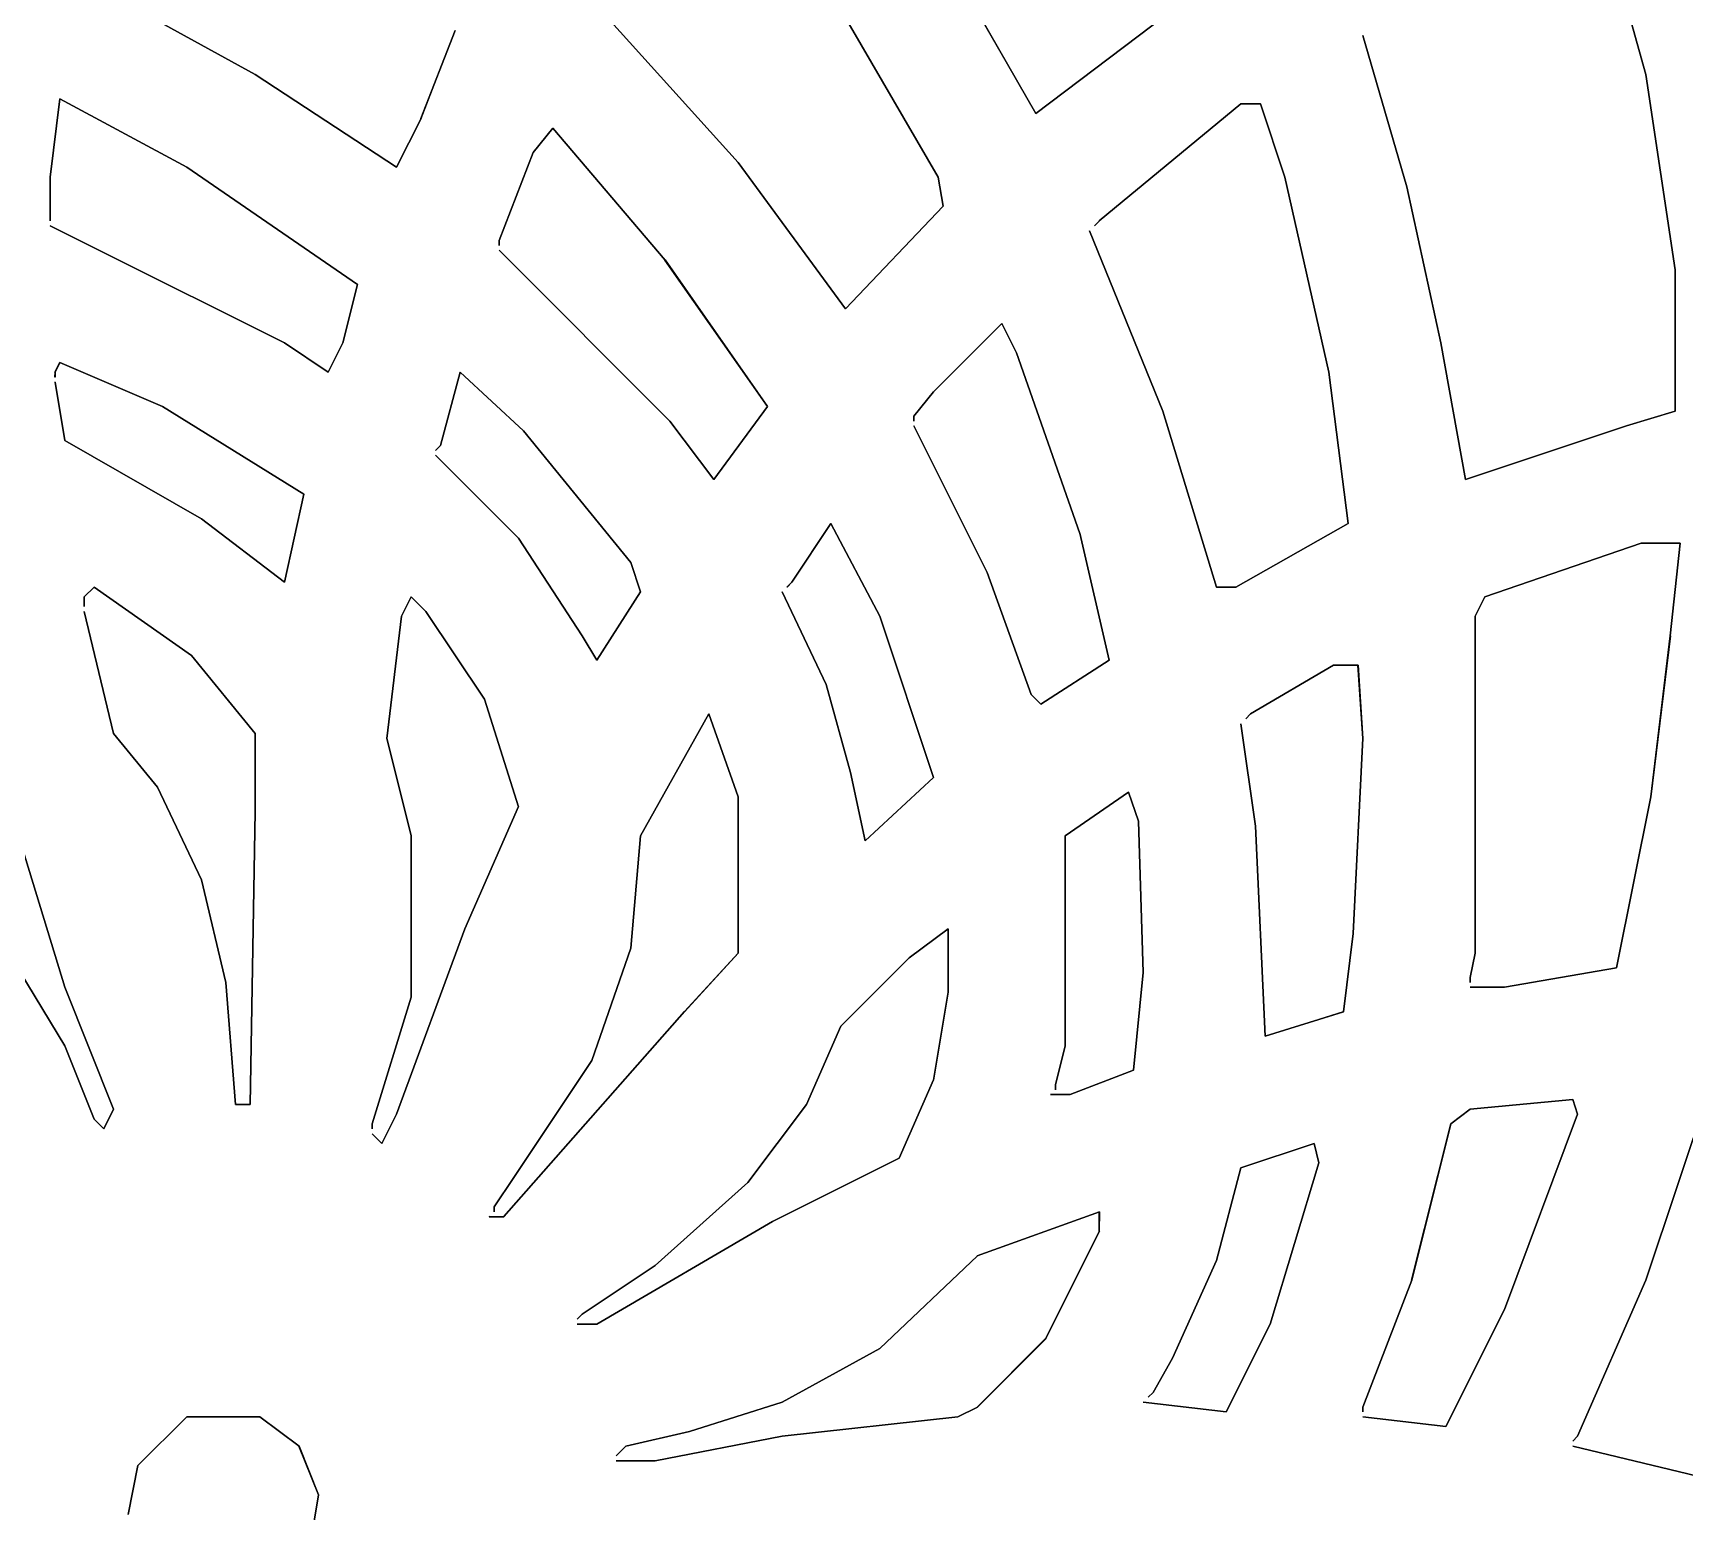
# Model space of a CAD drawing. Header units: metres. Extents: x 513 to 1350, y 518 to 1345.
# Drawn here: x 897.9 to 1190.3, y 930.7 to 1192.5 of the extents above; entities that cross this region are included whole.
import ezdxf

# ---------------------------------------------------------------- set-up
doc = ezdxf.new("R2010")
doc.units = ezdxf.units.M

msp = doc.modelspace()

# ---------------------------------------------------------------- linework, layer by layer
for points in [[(1055.5527, 1212.8037), (1055.5483, 1212.8013), (1075.4229, 1178.2368), (1075.423, 1178.2369, 0.0001)], [(1075.4229, 1178.2368), (1055.5527, 1212.8037), (1075.4272, 1178.2393), (1075.4274, 1178.2394, 0.0001)], [(1177.3774, 1206.7554), (1183.4221, 1185.1492), (1177.3728, 1206.7539), (1177.3729, 1206.754, 0.0001)], [(1183.4221, 1185.1492), (1183.4268, 1185.1506), (1177.3774, 1206.7554), (1177.3776, 1206.7555, 0.0001)], [(904.3508, 1203.2996), (904.3484, 1203.2952), (937.18475, 1185.1488), (937.1849, 1185.1489, 0.0001)], [(937.18475, 1185.1488), (904.3508, 1203.2996), (937.1872, 1185.1532), (937.1873, 1185.1533, 0.0001)], [(1036.5447, 1204.1636), (1058.143, 1167.0048), (1036.5403, 1204.1611), (1036.5404, 1204.1613, 0.0001)], [(1058.143, 1167.0048), (1058.1472, 1167.0073), (1036.5447, 1204.1636), (1036.5448, 1204.1637, 0.0001)], [(1103.9393, 1199.8398), (1075.4202, 1178.2407), (1103.9363, 1199.8438), (1103.9364, 1199.8439, 0.0001)], [(1075.4202, 1178.2407), (1075.4233, 1178.2366), (1103.9393, 1199.8398), (1103.9395, 1199.84, 0.0001)], [(998.52795, 1196.3877), (998.52423, 1196.3844), (1022.7196, 1169.5967), (1022.7197, 1169.5968, 0.0001)], [(1022.7196, 1169.5967), (998.52795, 1196.3877), (1022.72327, 1169.6001), (1022.7234, 1169.6002, 0.0001)], [(972.61096, 1192.9297), (966.5565, 1177.3748), (972.6063, 1192.9314), (972.60645, 1192.9315, 0.0001)], [(966.5565, 1177.3748), (966.56116, 1177.373), (972.61096, 1192.9297), (972.6111, 1192.9298, 0.0001)], [(1133.3135, 1192.0674), (1133.3087, 1192.0659), (1141.086, 1165.2772), (1141.0862, 1165.2773, 0.0001)], [(1141.086, 1165.2772), (1133.3135, 1192.0674), (1141.0908, 1165.2786), (1141.091, 1165.2787, 0.0001)], [(937.18304, 1185.1556), (937.1803, 1185.1515), (962.2405, 1168.7328), (962.2406, 1168.7329, 0.0001)], [(962.2405, 1168.7328), (937.18304, 1185.1556), (962.2433, 1168.7369), (962.2434, 1168.737, 0.0001)], [(1183.4259, 1185.1552), (1188.6057, 1150.5894), (1183.4209, 1185.1544), (1183.421, 1185.1545, 0.0001)], [(1188.6057, 1150.5894), (1188.6106, 1150.5901), (1183.4259, 1185.1552), (1183.426, 1185.1553, 0.0001)], [(902.6266, 1180.8344), (902.6216, 1180.835), (900.89294, 1167.0059), (900.89307, 1167.006, 0.0001)], [(900.89294, 1167.0059), (902.6266, 1180.8344), (900.89795, 1167.0054), (900.8981, 1167.0055, 0.0001)], [(902.6228, 1180.8354), (925.08875, 1168.7328), (902.62036, 1180.831), (902.6205, 1180.8312, 0.0001)], [(925.08875, 1168.7328), (925.0912, 1168.7372), (902.6228, 1180.8354), (902.6229, 1180.8356, 0.0001)], [(1111.7153, 1179.9679), (1111.7122, 1179.9718), (1086.6522, 1159.2325), (1086.6523, 1159.2327, 0.0001)], [(1086.6522, 1159.2325), (1111.7153, 1179.9679), (1086.6554, 1159.2286), (1086.6555, 1159.2288, 0.0001)], [(1115.1703, 1179.9658), (1115.1703, 1179.9707), (1111.7092, 1179.9707), (1111.7094, 1179.9708, 0.0001)], [(1111.7092, 1179.9707), (1115.1703, 1179.9658), (1111.7092, 1179.9658), (1111.7094, 1179.966, 0.0001)], [(1115.1694, 1179.9714), (1119.4862, 1167.0051), (1115.1646, 1179.9698), (1115.1647, 1179.97, 0.0001)], [(1119.4862, 1167.0051), (1119.491, 1167.0066), (1115.1694, 1179.9714), (1115.1696, 1179.9716, 0.0001)], [(966.5631, 1177.3774), (962.23645, 1168.7351), (966.55865, 1177.3796), (966.5588, 1177.3798, 0.0001)], [(962.23645, 1168.7351), (962.24084, 1168.7329), (966.5631, 1177.3774), (966.56323, 1177.3776, 0.0001)], [(989.89124, 1175.6486), (989.8873, 1175.6517), (986.4282, 1171.3279), (986.42834, 1171.328, 0.0001)], [(986.4282, 1171.3279), (989.89124, 1175.6486), (986.4321, 1171.3247), (986.43225, 1171.3248, 0.0001)], [(989.88806, 1175.6517), (1009.7595, 1152.3167), (989.8843, 1175.6484), (989.8844, 1175.6486, 0.0001)], [(1009.7595, 1152.3167), (1009.7633, 1152.32), (989.88806, 1175.6517), (989.8882, 1175.6519, 0.0001)], [(986.435, 1171.3296), (986.43036, 1171.3314), (980.3805, 1155.7748), (980.3806, 1155.7749, 0.0001)], [(980.3805, 1155.7748), (986.435, 1171.3296), (980.38513, 1155.773), (980.38525, 1155.7731, 0.0001)], [(900.89825, 1167.0106), (900.89325, 1167.0106), (900.89325, 1160.0936), (900.8934, 1160.0938, 0.0001)], [(900.89325, 1160.0936), (900.89825, 1167.0106), (900.89825, 1160.0936), (900.8984, 1160.0938, 0.0001)], [(925.0871, 1168.7396), (955.3284, 1147.9967), (925.0843, 1168.7355), (925.0844, 1168.7356, 0.0001)], [(955.3284, 1147.9967), (955.33124, 1148.0009), (925.0871, 1168.7396), (925.0872, 1168.7397, 0.0001)], [(1022.72034, 1169.6038), (1022.7163, 1169.6008), (1041.7273, 1143.6768), (1041.7274, 1143.6769, 0.0001)], [(1041.7273, 1143.6768), (1022.72034, 1169.6038), (1041.7312, 1143.6797), (1041.7313, 1143.6798, 0.0001)], [(1058.1458, 1167.011), (1059.0057, 1161.8213), (1058.1409, 1167.0103), (1058.141, 1167.0104, 0.0001)], [(1059.0057, 1161.8213), (1059.0106, 1161.8223), (1058.1458, 1167.011), (1058.1459, 1167.0111, 0.0001)], [(1119.4897, 1167.0112), (1127.262, 1132.4453), (1119.4849, 1167.0101), (1119.485, 1167.0103, 0.0001)], [(1127.262, 1132.4453), (1127.2668, 1132.4463), (1119.4897, 1167.0112), (1119.4899, 1167.0114, 0.0001)], [(1141.0896, 1165.2832), (1141.0847, 1165.2822), (1147.1338, 1137.6293), (1147.1339, 1137.6294, 0.0001)], [(1147.1338, 1137.6293), (1141.0896, 1165.2832), (1147.1387, 1137.6304), (1147.1388, 1137.6305, 0.0001)], [(1059.0112, 1161.8243), (1041.7242, 1143.68), (1059.0076, 1161.8278), (1059.0077, 1161.8279, 0.0001)], [(1041.7242, 1143.68), (1041.7279, 1143.6766), (1059.0112, 1161.8243), (1059.0114, 1161.8245, 0.0001)], [(900.89465, 1158.3716), (900.8924, 1158.367), (909.53687, 1154.0448), (909.537, 1154.0449, 0.0001)], [(900.89825, 1160.0986), (900.89325, 1160.0986), (900.89325, 1159.2296), (900.8934, 1159.2297, 0.0001)], [(900.89325, 1159.2296), (900.89825, 1160.0986), (900.89825, 1159.2296), (900.8984, 1159.2297, 0.0001)], [(909.53687, 1154.0448), (900.89465, 1158.3716), (909.5391, 1154.0493), (909.53925, 1154.0494, 0.0001)], [(1086.6593, 1159.2322), (1086.6558, 1159.2357), (1085.7882, 1158.3682), (1085.7883, 1158.3683, 0.0001)], [(1085.7882, 1158.3682), (1086.6593, 1159.2322), (1085.7917, 1158.3647), (1085.7919, 1158.3649, 0.0001)], [(980.3862, 1155.7787), (980.3812, 1155.7787), (980.3812, 1154.9097), (980.38135, 1154.9098, 0.0001)], [(980.3812, 1154.9097), (980.3862, 1155.7787), (980.3862, 1154.9097), (980.38635, 1154.9098, 0.0001)], [(1084.9292, 1157.5074), (1084.9246, 1157.5056), (1097.8864, 1125.533), (1097.8865, 1125.5331, 0.0001)], [(1097.8864, 1125.533), (1084.9292, 1157.5074), (1097.891, 1125.5349), (1097.8911, 1125.535, 0.0001)], [(909.53467, 1154.0515), (909.5324, 1154.047), (942.3689, 1137.6289), (942.369, 1137.629, 0.0001)], [(942.3689, 1137.6289), (909.53467, 1154.0515), (942.37115, 1137.6333), (942.3713, 1137.6334, 0.0001)], [(980.3838, 1154.0518), (980.38025, 1154.0482), (1010.6238, 1123.8047), (1010.6239, 1123.8048, 0.0001)], [(1010.6238, 1123.8047), (980.3838, 1154.0518), (1010.6273, 1123.8082), (1010.62744, 1123.8083, 0.0001)], [(1009.7604, 1152.3237), (1027.9031, 1126.3967), (1009.7563, 1152.3208), (1009.7564, 1152.3209, 0.0001)], [(1027.9031, 1126.3967), (1027.9072, 1126.3995), (1009.7604, 1152.3237), (1009.7605, 1152.3239, 0.0001)], [(1188.6052, 1125.5337), (1188.6104, 1125.5337), (1188.6104, 1150.5947), (1188.6105, 1150.5948, 0.0001)], [(1188.6104, 1150.5947), (1188.6052, 1125.5337), (1188.6052, 1150.5947), (1188.6053, 1150.5948, 0.0001)], [(955.3308, 1148.002), (952.7328, 1137.6304), (955.3259, 1148.0032), (955.32605, 1148.0033, 0.0001)], [(952.7328, 1137.6304), (952.7376, 1137.6292), (955.3308, 1148.002), (955.33093, 1148.0021, 0.0001)], [(1069.3794, 1141.0881), (1069.3757, 1141.0918), (1057.2762, 1128.9922), (1057.2764, 1128.9923, 0.0001)], [(1057.2762, 1128.9922), (1069.3794, 1141.0881), (1057.2798, 1128.9886), (1057.2799, 1128.9888, 0.0001)], [(1069.377, 1141.0916), (1071.9666, 1135.9009), (1069.3724, 1141.0894), (1069.3726, 1141.0895, 0.0001)], [(1071.9666, 1135.9009), (1071.9712, 1135.9031), (1069.377, 1141.0916), (1069.3771, 1141.0917, 0.0001)], [(942.36707, 1137.6357), (942.3644, 1137.6316), (950.14453, 1132.4447), (950.14465, 1132.4448, 0.0001)], [(950.14453, 1132.4447), (942.36707, 1137.6357), (950.1472, 1132.4489), (950.14734, 1132.449, 0.0001)], [(952.73914, 1137.6333), (950.14044, 1132.447), (952.73474, 1137.6355), (952.73486, 1137.6356, 0.0001)], [(950.14044, 1132.447), (950.1449, 1132.4448), (952.73914, 1137.6333), (952.73926, 1137.6334, 0.0001)], [(1071.9692, 1135.9075), (1083.1982, 1103.933), (1071.9646, 1135.9058), (1071.9647, 1135.9059, 0.0001)], [(1083.1982, 1103.933), (1083.203, 1103.9347), (1071.9692, 1135.9075), (1071.9694, 1135.9076, 0.0001)], [(1147.1377, 1137.6351), (1147.1328, 1137.6343), (1151.4537, 1113.4374), (1151.4539, 1113.4375, 0.0001)], [(1151.4537, 1113.4374), (1147.1377, 1137.6351), (1151.4586, 1113.4382), (1151.4587, 1113.4384, 0.0001)], [(902.6272, 1134.1772), (902.6227, 1134.1794), (901.7565, 1132.447), (901.7566, 1132.4471, 0.0001)], [(901.7565, 1132.447), (902.6272, 1134.1772), (901.76086, 1132.4448), (901.761, 1132.445, 0.0001)], [(901.7623, 1132.4507), (901.7573, 1132.4507), (901.7573, 1131.5817), (901.75745, 1131.5818, 0.0001)], [(901.7573, 1131.5817), (901.7623, 1132.4507), (901.7623, 1131.5817), (901.76245, 1131.5818, 0.0001)], [(902.6225, 1134.1794), (920.7691, 1126.3969), (902.62054, 1134.1748), (902.62067, 1134.1749, 0.0001)], [(920.7691, 1126.3969), (920.77106, 1126.4015), (902.6225, 1134.1794), (902.6226, 1134.1796, 0.0001)], [(973.47485, 1132.45), (973.47003, 1132.4513), (970.01276, 1119.4865), (970.0129, 1119.4866, 0.0001)], [(970.01276, 1119.4865), (973.47485, 1132.45), (970.0176, 1119.4851), (970.0177, 1119.4852, 0.0001)], [(973.4717, 1132.4517), (984.7039, 1122.0767), (973.46826, 1132.448), (973.4684, 1132.4481, 0.0001)], [(984.7039, 1122.0767), (984.70734, 1122.0803), (973.4717, 1132.4517), (973.4718, 1132.4518, 0.0001)], [(1127.266, 1132.451), (1130.7175, 1105.6614), (1127.261, 1132.4504), (1127.2611, 1132.4506, 0.0001)], [(1130.7175, 1105.6614), (1130.7227, 1105.6621), (1127.266, 1132.451), (1127.2661, 1132.4512, 0.0001)], [(901.76184, 1130.723), (901.75696, 1130.7222), (903.4857, 1120.3492), (903.48584, 1120.3494, 0.0001)], [(903.4857, 1120.3492), (901.76184, 1130.723), (903.49066, 1120.3501), (903.4908, 1120.3502, 0.0001)], [(1057.2833, 1128.9926), (1057.2794, 1128.9957), (1053.8203, 1124.6719), (1053.8204, 1124.672, 0.0001)], [(1053.8203, 1124.6719), (1057.2833, 1128.9926), (1053.8242, 1124.6687), (1053.8243, 1124.6688, 0.0001)], [(920.76697, 1126.4036), (945.8246, 1110.8447), (920.76434, 1126.3994), (920.76447, 1126.3995, 0.0001)], [(945.8246, 1110.8447), (945.8273, 1110.849), (920.76697, 1126.4036), (920.7671, 1126.4037, 0.0001)], [(1027.9072, 1126.4008), (1018.3963, 1113.4397), (1027.9032, 1126.4037), (1027.9033, 1126.4038, 0.0001)], [(1018.3963, 1113.4397), (1018.4003, 1113.4368), (1027.9072, 1126.4008), (1027.9073, 1126.4009, 0.0001)], [(1010.6243, 1123.8118), (1010.6203, 1123.8087), (1018.3993, 1113.4366), (1018.3994, 1113.4368, 0.0001)], [(1018.3993, 1113.4366), (1010.6243, 1123.8118), (1018.4033, 1113.4397), (1018.40344, 1113.4398, 0.0001)], [(1053.8263, 1124.6747), (1053.8213, 1124.6747), (1053.8213, 1123.8057), (1053.8214, 1123.8058, 0.0001)], [(1053.8213, 1123.8057), (1053.8263, 1124.6747), (1053.8263, 1123.8057), (1053.8264, 1123.8058, 0.0001)], [(1097.8894, 1125.5393), (1097.8846, 1125.5378), (1107.3901, 1094.4292), (1107.3903, 1094.4293, 0.0001)], [(1107.3901, 1094.4292), (1097.8894, 1125.5393), (1107.395, 1094.4307), (1107.3951, 1094.4308, 0.0001)], [(1188.6108, 1125.5347), (1179.9646, 1122.9459), (1188.6094, 1125.5393), (1188.6095, 1125.5394, 0.0001)], [(1179.9646, 1122.9459), (1179.9661, 1122.9412), (1188.6108, 1125.5347), (1188.611, 1125.5348, 0.0001)], [(903.4869, 1120.3555), (903.4844, 1120.3511), (927.6807, 1106.5248), (927.68085, 1106.5249, 0.0001)], [(927.6807, 1106.5248), (903.4869, 1120.3555), (927.6832, 1106.5292), (927.68335, 1106.5293, 0.0001)], [(984.70416, 1122.0837), (1003.7114, 1098.7487), (984.70026, 1122.0806), (984.7004, 1122.0807, 0.0001)], [(1003.7114, 1098.7487), (1003.71533, 1098.7518), (984.70416, 1122.0837), (984.7043, 1122.0839, 0.0001)], [(1053.825, 1122.9475), (1053.8204, 1122.9453), (1066.7827, 1097.0208), (1066.7828, 1097.0209, 0.0001)], [(1066.7827, 1097.0208), (1053.825, 1122.9475), (1066.7871, 1097.023), (1066.7872, 1097.0231, 0.0001)], [(1179.971, 1122.9426), (1151.4526, 1113.4419), (1179.9694, 1122.9475), (1179.9695, 1122.9476, 0.0001)], [(1151.4526, 1113.4419), (1151.4541, 1113.437), (1179.971, 1122.9426), (1179.9711, 1122.9427, 0.0001)], [(970.01935, 1119.4883), (970.0158, 1119.4917), (969.14825, 1118.6243), (969.1484, 1118.6244, 0.0001)], [(969.14825, 1118.6243), (970.01935, 1119.4883), (969.1518, 1118.6206), (969.1519, 1118.6207, 0.0001)], [(969.1518, 1117.7637), (969.14825, 1117.7603), (983.83984, 1103.0686), (983.83997, 1103.0687, 0.0001)], [(983.83984, 1103.0686), (969.1518, 1117.7637), (983.8434, 1103.0723), (983.8435, 1103.0724, 0.0001)], [(945.8268, 1110.8501), (942.3648, 1095.2943), (945.8219, 1110.8512), (945.822, 1110.8513, 0.0001)], [(942.3648, 1095.2943), (942.3697, 1095.2932), (945.8268, 1110.8501), (945.8269, 1110.8502, 0.0001)], [(927.6793, 1106.5317), (927.6763, 1106.5277), (942.3683, 1095.2927), (942.3684, 1095.2928, 0.0001)], [(942.3683, 1095.2927), (927.6793, 1106.5317), (942.37134, 1095.2966), (942.37146, 1095.2968, 0.0001)], [(1039.1392, 1105.6648), (1039.135, 1105.6677), (1032.2203, 1095.2955), (1032.2205, 1095.2957, 0.0001)], [(1032.2203, 1095.2955), (1039.1392, 1105.6648), (1032.2245, 1095.2927), (1032.2246, 1095.2928, 0.0001)], [(1039.1367, 1105.6675), (1047.7748, 1089.2449), (1039.1323, 1105.6653), (1039.1324, 1105.6654, 0.0001)], [(1047.7748, 1089.2449), (1047.7792, 1089.2471), (1039.1367, 1105.6675), (1039.1368, 1105.6676, 0.0001)], [(1130.7231, 1105.6633), (1110.8445, 1094.4332), (1130.7207, 1105.6677), (1130.7208, 1105.6678, 0.0001)], [(1110.8445, 1094.4332), (1110.8469, 1094.4288), (1130.7231, 1105.6633), (1130.7233, 1105.6635, 0.0001)], [(983.8406, 1103.0757), (983.8363, 1103.073), (995.07104, 1085.7888), (995.07117, 1085.789, 0.0001)], [(995.07104, 1085.7888), (983.8406, 1103.0757), (995.0753, 1085.7915), (995.07544, 1085.7916, 0.0001)], [(1083.2017, 1103.9392), (1088.382, 1081.4692), (1083.1968, 1103.9381), (1083.1969, 1103.9382, 0.0001)], [(1088.382, 1081.4692), (1088.3868, 1081.4702), (1083.2017, 1103.9392), (1083.2018, 1103.9393, 0.0001)], [(1182.563, 1102.2067), (1182.5613, 1102.2114), (1154.9087, 1092.7058), (1154.9088, 1092.7059, 0.0001)], [(1154.9087, 1092.7058), (1182.563, 1102.2067), (1154.9102, 1092.7012), (1154.9103, 1092.7013, 0.0001)], [(1189.4744, 1102.2058), (1189.4744, 1102.2107), (1182.5573, 1102.2107), (1182.5574, 1102.2108, 0.0001)], [(1182.5573, 1102.2107), (1189.4744, 1102.2058), (1182.5573, 1102.2058), (1182.5574, 1102.2059, 0.0001)], [(1189.4746, 1102.2104), (1187.7411, 1085.79), (1189.4695, 1102.2109), (1189.4696, 1102.211, 0.0001)], [(1187.7411, 1085.79), (1187.7461, 1085.7896), (1189.4746, 1102.2104), (1189.4747, 1102.2106, 0.0001)], [(1003.7134, 1098.7554), (1005.43823, 1093.565), (1003.7086, 1098.7538), (1003.70874, 1098.7539, 0.0001)], [(1005.43823, 1093.565), (1005.443, 1093.5667), (1003.7134, 1098.7554), (1003.7135, 1098.7555, 0.0001)], [(1066.7854, 1097.0273), (1066.7805, 1097.0256), (1074.5583, 1075.4209), (1074.5585, 1075.421, 0.0001)], [(1074.5583, 1075.4209), (1066.7854, 1097.0273), (1074.563, 1075.4226), (1074.5631, 1075.4227, 0.0001)], [(908.6753, 1094.4321), (908.67175, 1094.4357), (906.94025, 1092.7041), (906.94037, 1092.7042, 0.0001)], [(906.94025, 1092.7041), (908.6753, 1094.4321), (906.9438, 1092.7007), (906.9439, 1092.7008, 0.0001)], [(908.67114, 1094.4355), (925.9524, 1082.3326), (908.66833, 1094.4314), (908.66846, 1094.4315, 0.0001)], [(925.9524, 1082.3326), (925.95526, 1082.3368), (908.67114, 1094.4355), (908.67126, 1094.4357, 0.0001)], [(1032.2273, 1095.2961), (1032.2239, 1095.2998), (1031.3562, 1094.4321), (1031.3563, 1094.4323, 0.0001)], [(1031.3562, 1094.4321), (1032.2273, 1095.2961), (1031.3599, 1094.4287), (1031.36, 1094.4288, 0.0001)], [(1110.8503, 1094.4297), (1107.3894, 1094.4348), (1110.8503, 1094.4348), (1110.8505, 1094.4349, 0.0001)], [(1107.3894, 1094.4348), (1107.3894, 1094.4297), (1110.8503, 1094.4297), (1110.8505, 1094.4298, 0.0001)], [(906.9463, 1092.7067), (906.9413, 1092.7067), (906.9413, 1091.8376), (906.9414, 1091.8378, 0.0001)], [(906.9413, 1091.8376), (906.9463, 1092.7067), (906.9463, 1091.8376), (906.9464, 1091.8378, 0.0001)], [(906.9463, 1091.8427), (906.9413, 1091.8427), (906.9413, 1090.9736), (906.9414, 1090.9738, 0.0001)], [(906.9413, 1090.9736), (906.9463, 1091.8427), (906.9463, 1090.9736), (906.9464, 1090.9738, 0.0001)], [(964.83514, 1092.7053), (964.8307, 1092.7075), (963.10046, 1089.2471), (963.1006, 1089.2472, 0.0001)], [(963.10046, 1089.2471), (964.83514, 1092.7053), (963.10486, 1089.2449), (963.105, 1089.245, 0.0001)], [(964.8318, 1092.7078), (967.4238, 1090.1086), (964.82825, 1092.7042), (964.82837, 1092.7043, 0.0001)], [(967.4238, 1090.1086), (967.42737, 1090.1122), (964.8318, 1092.7078), (964.8319, 1092.7079, 0.0001)], [(1005.44324, 1093.5688), (997.66034, 1081.4714), (1005.439, 1093.5715), (1005.43915, 1093.5717, 0.0001)], [(997.66034, 1081.4714), (997.66455, 1081.4688), (1005.44324, 1093.5688), (1005.44336, 1093.569, 0.0001)], [(1030.4971, 1093.5715), (1030.4924, 1093.5693), (1038.2708, 1077.1489), (1038.2709, 1077.149, 0.0001)], [(1038.2708, 1077.1489), (1030.4971, 1093.5715), (1038.2751, 1077.1511), (1038.2753, 1077.1512, 0.0001)], [(1154.9152, 1092.7054), (1154.9106, 1092.7076), (1153.1804, 1089.2471), (1153.1805, 1089.2472, 0.0001)], [(1153.1804, 1089.2471), (1154.9152, 1092.7054), (1153.185, 1089.2449), (1153.1852, 1089.245, 0.0001)], [(906.9457, 1090.1152), (906.9408, 1090.114), (912.126, 1068.509), (912.1261, 1068.5092, 0.0001)], [(912.126, 1068.509), (906.9457, 1090.1152), (912.13086, 1068.5103), (912.131, 1068.5104, 0.0001)], [(963.10657, 1089.2504), (963.1016, 1089.251), (960.50903, 1067.646), (960.50916, 1067.6461, 0.0001)], [(960.50903, 1067.646), (963.10657, 1089.2504), (960.514, 1067.6454), (960.5141, 1067.6455, 0.0001)], [(967.4245, 1090.1157), (977.79114, 1074.5566), (967.42035, 1090.1128), (967.4205, 1090.1129, 0.0001)], [(977.79114, 1074.5566), (977.7953, 1074.5596), (967.4245, 1090.1157), (967.4246, 1090.1158, 0.0001)], [(1047.7773, 1089.2513), (1057.2783, 1060.733), (1047.7727, 1089.2498), (1047.7728, 1089.2499, 0.0001)], [(1057.2783, 1060.733), (1057.283, 1060.7346), (1047.7773, 1089.2513), (1047.7775, 1089.2515, 0.0001)], [(1153.1863, 1089.2507), (1153.1814, 1089.2507), (1153.1814, 1029.6298), (1153.1815, 1029.6299, 0.0001)], [(1153.1814, 1029.6298), (1153.1863, 1089.2507), (1153.1863, 1029.6298), (1153.1864, 1029.6299, 0.0001)], [(995.07263, 1085.7957), (995.06836, 1085.793), (997.66296, 1081.4688), (997.6631, 1081.4689, 0.0001)], [(997.66296, 1081.4688), (995.07263, 1085.7957), (997.66724, 1081.4713), (997.66736, 1081.4714, 0.0001)], [(1187.7466, 1085.7944), (1184.285, 1057.2781), (1187.7417, 1085.795), (1187.7418, 1085.7952, 0.0001)], [(1184.285, 1057.2781), (1184.29, 1057.2775), (1187.7466, 1085.7944), (1187.7467, 1085.7946, 0.0001)], [(925.95215, 1082.3396), (937.1835, 1068.5087), (925.94824, 1082.3364), (925.94836, 1082.3365, 0.0001)], [(937.1835, 1068.5087), (937.1874, 1068.5118), (925.95215, 1082.3396), (925.9523, 1082.3397, 0.0001)], [(1088.3872, 1081.4714), (1076.2844, 1073.697), (1088.3845, 1081.4756), (1088.3846, 1081.4757, 0.0001)], [(1076.2844, 1073.697), (1076.2871, 1073.6929), (1088.3872, 1081.4714), (1088.3873, 1081.4716, 0.0001)], [(1128.1312, 1080.6074), (1128.1287, 1080.6117), (1113.4364, 1071.9691), (1113.4365, 1071.9692, 0.0001)], [(1113.4364, 1071.9691), (1128.1312, 1080.6074), (1113.439, 1071.9648), (1113.4391, 1071.965, 0.0001)], [(1132.4503, 1080.6057), (1132.4503, 1080.6108), (1128.1252, 1080.6108), (1128.1254, 1080.611, 0.0001)], [(1128.1252, 1080.6108), (1132.4503, 1080.6057), (1128.1252, 1080.6057), (1128.1254, 1080.6058, 0.0001)], [(1132.4502, 1080.611), (1133.3096, 1067.6455), (1132.4451, 1080.6106), (1132.4452, 1080.6107, 0.0001)], [(1133.3096, 1067.6455), (1133.3145, 1067.646), (1132.4502, 1080.611), (1132.4503, 1080.6111, 0.0001)], [(1038.2736, 1077.1553), (1038.2688, 1077.1539), (1042.5901, 1061.5972), (1042.5902, 1061.5973, 0.0001)], [(1042.5901, 1061.5972), (1038.2736, 1077.1553), (1042.595, 1061.5985), (1042.5951, 1061.5986, 0.0001)], [(977.79346, 1074.5632), (983.8382, 1055.5491), (977.7887, 1074.5618), (977.7888, 1074.5619, 0.0001)], [(983.8382, 1055.5491), (983.84296, 1055.5505), (977.79346, 1074.5632), (977.7936, 1074.5634, 0.0001)], [(1074.5598, 1075.4277), (1074.5563, 1075.4242), (1076.2878, 1073.6926), (1076.288, 1073.6927, 0.0001)], [(1076.2878, 1073.6926), (1074.5598, 1075.4277), (1076.2914, 1073.6963), (1076.2915, 1073.6964, 0.0001)], [(1017.53925, 1071.9692), (1017.53485, 1071.9717), (1005.4364, 1050.3672), (1005.4365, 1050.3673, 0.0001)], [(1005.4364, 1050.3672), (1017.53925, 1071.9692), (1005.4408, 1050.3647), (1005.4409, 1050.3649, 0.0001)], [(1017.53735, 1071.9714), (1022.7183, 1057.277), (1017.5326, 1071.9697), (1017.5327, 1071.9698, 0.0001)], [(1022.7183, 1057.277), (1022.7231, 1057.2787), (1017.53735, 1071.9714), (1017.5375, 1071.9716, 0.0001)], [(1113.4434, 1071.9683), (1113.4398, 1071.9718), (1112.5723, 1071.1042), (1112.5724, 1071.1044, 0.0001)], [(1112.5723, 1071.1042), (1113.4434, 1071.9683), (1112.5758, 1071.1007), (1112.5759, 1071.1008, 0.0001)], [(912.1282, 1068.5156), (912.12427, 1068.5125), (919.90344, 1059.0046), (919.90356, 1059.0048, 0.0001)], [(919.90344, 1059.0046), (912.1282, 1068.5156), (919.90735, 1059.0078), (919.9075, 1059.0079, 0.0001)], [(937.1813, 1054.6857), (937.1863, 1054.6857), (937.1863, 1068.5146), (937.1864, 1068.5148, 0.0001)], [(937.1863, 1068.5146), (937.1813, 1054.6857), (937.1813, 1068.5146), (937.1814, 1068.5148, 0.0001)], [(960.5136, 1067.6512), (960.5088, 1067.65), (964.83, 1050.3652), (964.83014, 1050.3654, 0.0001)], [(964.83, 1050.3652), (960.5136, 1067.6512), (964.83484, 1050.3665), (964.83496, 1050.3666, 0.0001)], [(1111.714, 1070.2432), (1111.709, 1070.2424), (1114.3018, 1052.0934), (1114.3019, 1052.0935, 0.0001)], [(1114.3018, 1052.0934), (1111.714, 1070.2432), (1114.3066, 1052.0941), (1114.3068, 1052.0942, 0.0001)], [(1133.3145, 1067.6506), (1131.5813, 1033.0859), (1133.3094, 1067.6509), (1133.3096, 1067.651, 0.0001)], [(1131.5813, 1033.0859), (1131.5862, 1033.0857), (1133.3145, 1067.6506), (1133.3146, 1067.6508, 0.0001)], [(919.905, 1059.0115), (919.9005, 1059.0093), (927.67865, 1042.5889), (927.6788, 1042.589, 0.0001)], [(927.67865, 1042.5889), (919.905, 1059.0115), (927.68317, 1042.5911), (927.6833, 1042.5912, 0.0001)], [(1042.5938, 1061.6033), (1042.5889, 1061.602), (1045.1819, 1049.5012), (1045.182, 1049.5013, 0.0001)], [(1045.1819, 1049.5012), (1042.5938, 1061.6033), (1045.1868, 1049.5023), (1045.1869, 1049.5024, 0.0001)], [(1057.2834, 1060.7361), (1045.1803, 1049.5044), (1057.28, 1060.7397), (1057.2802, 1060.7399, 0.0001)], [(1045.1803, 1049.5044), (1045.1837, 1049.5007), (1057.2834, 1060.7361), (1057.2836, 1060.7362, 0.0001)], [(1022.71735, 1029.6296), (1022.72235, 1029.6296), (1022.72235, 1057.2827), (1022.7225, 1057.2828, 0.0001)], [(1022.72235, 1057.2827), (1022.71735, 1029.6296), (1022.71735, 1057.2827), (1022.71747, 1057.2828, 0.0001)], [(1091.8433, 1058.1436), (1091.8406, 1058.1477), (1080.6044, 1050.3689), (1080.6045, 1050.369, 0.0001)], [(1080.6044, 1050.3689), (1091.8433, 1058.1436), (1080.6072, 1050.3647), (1080.6073, 1050.3649, 0.0001)], [(1091.8414, 1058.1475), (1093.5662, 1052.957), (1091.8367, 1058.1458), (1091.8368, 1058.1459, 0.0001)], [(1093.5662, 1052.957), (1093.571, 1052.9586), (1091.8414, 1058.1475), (1091.8416, 1058.1476, 0.0001)], [(1184.2908, 1057.2822), (1178.2368, 1027.0383), (1184.2859, 1057.2832), (1184.286, 1057.2833, 0.0001)], [(1178.2368, 1027.0383), (1178.2417, 1027.0374), (1184.2908, 1057.2822), (1184.2909, 1057.2823, 0.0001)], [(893.9855, 1054.6912), (903.4862, 1023.581), (893.9807, 1054.6897), (893.98083, 1054.6898, 0.0001)], [(903.4862, 1023.581), (903.49097, 1023.58246), (893.9855, 1054.6912), (893.9856, 1054.6913, 0.0001)], [(936.31726, 1002.8457), (936.32227, 1002.84564), (937.18634, 1054.6907), (937.18646, 1054.6908, 0.0001)], [(937.18634, 1054.6907), (936.31726, 1002.8457), (937.18134, 1054.6907), (937.18146, 1054.6908, 0.0001)], [(983.84314, 1055.5535), (974.3325, 1033.9509), (983.8385, 1055.5554), (983.8386, 1055.5555, 0.0001)], [(974.3325, 1033.9509), (974.3371, 1033.949), (983.84314, 1055.5535), (983.84326, 1055.5536, 0.0001)], [(1093.5703, 1052.9628), (1094.4294, 1026.1736), (1093.5652, 1052.9626), (1093.5653, 1052.9628, 0.0001)], [(1094.4294, 1026.1736), (1094.4343, 1026.1738), (1093.5703, 1052.9628), (1093.5704, 1052.9629, 0.0001)], [(964.83435, 1050.3707), (964.82935, 1050.3707), (964.82935, 1021.8537), (964.82947, 1021.8538, 0.0001)], [(964.82935, 1021.8537), (964.83435, 1050.3707), (964.83435, 1021.8537), (964.8345, 1021.8538, 0.0001)], [(1005.4425, 1050.3705), (1005.4375, 1050.371), (1003.7091, 1030.4939), (1003.7092, 1030.494, 0.0001)], [(1003.7091, 1030.4939), (1005.4425, 1050.3705), (1003.7141, 1030.4934), (1003.71423, 1030.4935, 0.0001)], [(1080.6104, 1050.3707), (1080.6053, 1050.3707), (1080.6053, 1013.2137), (1080.6055, 1013.2138, 0.0001)], [(1080.6053, 1013.2137), (1080.6104, 1050.3707), (1080.6104, 1013.2137), (1080.6105, 1013.2138, 0.0001)], [(1114.3062, 1052.0989), (1114.3013, 1052.0986), (1116.0295, 1014.94165), (1116.0297, 1014.9418, 0.0001)], [(1116.0295, 1014.94165), (1114.3062, 1052.0989), (1116.0344, 1014.9419), (1116.0345, 1014.942, 0.0001)], [(927.6817, 1042.5952), (927.6768, 1042.5941), (931.9979, 1024.4452), (931.99805, 1024.4453, 0.0001)], [(931.9979, 1024.4452), (927.6817, 1042.5952), (932.0028, 1024.4463), (932.0029, 1024.4464, 0.0001)], [(891.39264, 1033.0916), (891.38837, 1033.089), (903.487, 1013.2127), (903.4871, 1013.2128, 0.0001)], [(903.487, 1013.2127), (891.39264, 1033.0916), (903.4913, 1013.2153), (903.4914, 1013.2154, 0.0001)], [(974.339, 1033.9536), (962.23663, 1001.11865), (974.33435, 1033.9553), (974.3345, 1033.9554, 0.0001)], [(962.23663, 1001.11865), (962.24133, 1001.11694), (974.339, 1033.9536), (974.3391, 1033.9537, 0.0001)], [(1059.8754, 1033.9517), (1059.8723, 1033.9558), (1052.9563, 1028.7687), (1052.9564, 1028.7688, 0.0001)], [(1052.9563, 1028.7687), (1059.8754, 1033.9517), (1052.9594, 1028.7646), (1052.9595, 1028.7648, 0.0001)], [(1059.8694, 1022.7177), (1059.8743, 1022.7177), (1059.8743, 1033.9547), (1059.8744, 1033.9548, 0.0001)], [(1059.8743, 1033.9547), (1059.8694, 1022.7177), (1059.8694, 1033.9547), (1059.8695, 1033.9548, 0.0001)], [(1131.5867, 1033.0905), (1129.853, 1019.2621), (1131.5817, 1033.0911), (1131.5818, 1033.0912, 0.0001)], [(1129.853, 1019.2621), (1129.858, 1019.2615), (1131.5867, 1033.0905), (1131.5868, 1033.0906, 0.0001)], [(1003.71497, 1030.4978), (1003.7103, 1030.4994), (996.79663, 1010.6227), (996.79675, 1010.6228, 0.0001)], [(996.79663, 1010.6227), (1003.71497, 1030.4978), (996.8014, 1010.62103), (996.8015, 1010.62115, 0.0001)], [(1022.7234, 1029.6323), (1013.2123, 1019.2641), (1022.7197, 1029.6357), (1022.71985, 1029.6359, 0.0001)], [(1013.2123, 1019.2641), (1013.21594, 1019.2607), (1022.7234, 1029.6323), (1022.7235, 1029.6324, 0.0001)], [(1153.1868, 1029.6343), (1153.1819, 1029.6353), (1152.3169, 1025.3103), (1152.317, 1025.3104, 0.0001)], [(1152.3169, 1025.3103), (1153.1868, 1029.6343), (1152.3218, 1025.3093), (1152.3219, 1025.3094, 0.0001)], [(1052.9634, 1028.7682), (1052.9598, 1028.7717), (1040.8604, 1016.6722), (1040.8605, 1016.6723, 0.0001)], [(1040.8604, 1016.6722), (1052.9634, 1028.7682), (1040.8638, 1016.66864), (1040.8639, 1016.66876, 0.0001)], [(1178.2427, 1027.0383), (1158.365, 1023.58624), (1178.2418, 1027.0432), (1178.242, 1027.0433, 0.0001)], [(1158.365, 1023.58624), (1158.3658, 1023.58136), (1178.2427, 1027.0383), (1178.2428, 1027.0385, 0.0001)], [(932.0021, 1024.4509), (931.9971, 1024.4504), (933.7255, 1002.84546), (933.72565, 1002.8456, 0.0001)], [(933.7255, 1002.84546), (932.0021, 1024.4509), (933.7305, 1002.8459), (933.73065, 1002.846, 0.0001)], [(1094.4346, 1026.1785), (1092.7012, 1008.894), (1094.4296, 1026.179), (1094.4297, 1026.1791, 0.0001)], [(1092.7012, 1008.894), (1092.706, 1008.8935), (1094.4346, 1026.1785), (1094.4347, 1026.1786, 0.0001)], [(1152.3223, 1025.3147), (1152.3174, 1025.3147), (1152.3174, 1024.4458), (1152.3175, 1024.4459, 0.0001)], [(1152.3174, 1024.4458), (1152.3223, 1025.3147), (1152.3223, 1024.4458), (1152.3224, 1024.4459, 0.0001)], [(903.48926, 1023.58734), (912.12646, 1001.98096), (903.4846, 1023.5855), (903.48474, 1023.58563, 0.0001)], [(912.12646, 1001.98096), (912.1311, 1001.9828), (903.48926, 1023.58734), (903.4894, 1023.58746, 0.0001)], [(964.83496, 1021.85785), (964.8302, 1021.8593), (957.91675, 999.3905), (957.9169, 999.3906, 0.0001)], [(957.91675, 999.3905), (964.83496, 1021.85785), (957.9215, 999.38904), (957.92163, 999.38916, 0.0001)], [(1059.8748, 1022.7222), (1057.277, 1007.16614), (1059.8699, 1022.7231), (1059.87, 1022.7232, 0.0001)], [(1057.277, 1007.16614), (1057.2819, 1007.16534), (1059.8748, 1022.7222), (1059.8749, 1022.72235, 0.0001)], [(1158.3704, 1023.5817), (1152.3174, 1023.58673), (1158.3704, 1023.58673), (1158.3705, 1023.58685, 0.0001)], [(1152.3174, 1023.58673), (1152.3174, 1023.5817), (1158.3704, 1023.5817), (1158.3705, 1023.58185, 0.0001)], [(1013.21936, 1019.26447), (981.2443, 982.97595), (1013.2156, 1019.26776), (1013.2157, 1019.2679, 0.0001)], [(981.2443, 982.97595), (981.24805, 982.97266), (1013.21936, 1019.26447), (1013.2195, 1019.2646, 0.0001)], [(1129.8589, 1019.26263), (1116.0288, 1014.9459), (1129.8574, 1019.2674), (1129.8575, 1019.2675, 0.0001)], [(1116.0288, 1014.9459), (1116.0303, 1014.94116), (1129.8589, 1019.26263), (1129.859, 1019.26276, 0.0001)], [(1040.8672, 1016.6735), (1040.8625, 1016.6755), (1034.8125, 1002.8469), (1034.8126, 1002.84705, 0.0001)], [(1034.8125, 1002.8469), (1040.8672, 1016.6735), (1034.8171, 1002.8449), (1034.8173, 1002.84503, 0.0001)], [(903.48926, 1013.21936), (903.4846, 1013.2175), (908.6704, 1000.2529), (908.67053, 1000.25305, 0.0001)], [(908.6704, 1000.2529), (903.48926, 1013.21936), (908.67505, 1000.25476), (908.6752, 1000.2549, 0.0001)], [(1080.6108, 1013.218), (1080.606, 1013.21924), (1078.8767, 1006.3024), (1078.8768, 1006.30255, 0.0001)], [(1078.8767, 1006.3024), (1080.6108, 1013.218), (1078.8816, 1006.3012), (1078.8817, 1006.30133, 0.0001)], [(996.8033, 1010.6249), (996.79913, 1010.6277), (982.9724, 989.88745), (982.97253, 989.8876, 0.0001)], [(982.9724, 989.88745), (996.8033, 1010.6249), (982.97656, 989.88477), (982.9767, 989.8849, 0.0001)], [(1057.2832, 1007.1695), (1051.2285, 993.3429), (1057.2786, 1007.1715), (1057.2787, 1007.17163, 0.0001)], [(1051.2285, 993.3429), (1051.2332, 993.34094), (1057.2832, 1007.1695), (1057.2833, 1007.1696, 0.0001)], [(1078.8823, 1006.30676), (1078.8773, 1006.30676), (1078.8773, 1005.43774), (1078.8774, 1005.43787, 0.0001)], [(1078.8773, 1005.43774), (1078.8823, 1006.30676), (1078.8823, 1005.43774), (1078.8824, 1005.43787, 0.0001)], [(1092.707, 1008.8948), (1081.4685, 1004.57764), (1092.7053, 1008.8994), (1092.7054, 1008.89954, 0.0001)], [(1081.4685, 1004.57764), (1081.4705, 1004.573), (1092.707, 1008.8948), (1092.7072, 1008.8949, 0.0001)], [(1081.4744, 1004.5737), (1078.0133, 1004.57874), (1081.4744, 1004.57874), (1081.4745, 1004.57886, 0.0001)], [(1078.0133, 1004.57874), (1078.0133, 1004.5737), (1081.4744, 1004.5737), (1081.4745, 1004.57385, 0.0001)], [(1170.4666, 1003.70996), (1170.4661, 1003.71497), (1152.3171, 1001.9865), (1152.3173, 1001.98663, 0.0001)], [(1152.3171, 1001.9865), (1170.4666, 1003.70996), (1152.3176, 1001.9815), (1152.3177, 1001.9816, 0.0001)], [(1170.4653, 1003.71545), (1171.3262, 1001.11707), (1170.4607, 1003.71387), (1170.4608, 1003.714, 0.0001)], [(1171.3262, 1001.11707), (1171.331, 1001.11865), (1170.4653, 1003.71545), (1170.4655, 1003.7156, 0.0001)], [(1194.6589, 1005.44183), (1194.6543, 1005.4434), (1183.4207, 971.7427), (1183.4208, 971.7428, 0.0001)], [(1183.4207, 971.7427), (1194.6589, 1005.44183), (1183.4254, 971.7411), (1183.4255, 971.7412, 0.0001)], [(908.6718, 1000.2597), (908.6683, 1000.25616), (910.39984, 998.52466), (910.39996, 998.5248, 0.0001)], [(910.39984, 998.52466), (908.6718, 1000.2597), (910.4034, 998.5282), (910.4035, 998.5283, 0.0001)], [(912.1312, 1001.9852), (910.3965, 998.5271), (912.1267, 1001.98755), (912.12683, 1001.9877, 0.0001)], [(910.3965, 998.5271), (910.40094, 998.5248), (912.1312, 1001.9852), (912.13135, 1001.98535, 0.0001)], [(936.3223, 1002.8457), (933.72534, 1002.8507), (936.3223, 1002.8507), (936.32245, 1002.8508, 0.0001)], [(933.72534, 1002.8507), (933.72534, 1002.8457), (936.3223, 1002.8457), (936.32245, 1002.8458, 0.0001)], [(962.24316, 1001.1213), (959.6445, 995.93506), (962.2388, 1001.12354), (962.2389, 1001.12366, 0.0001)], [(959.6445, 995.93506), (959.6489, 995.9328), (962.24316, 1001.1213), (962.2433, 1001.1214, 0.0001)], [(1034.8193, 1002.84875), (1034.8154, 1002.8517), (1024.4443, 989.0237), (1024.4445, 989.0238, 0.0001)], [(1024.4443, 989.0237), (1034.8193, 1002.84875), (1024.4482, 989.0207), (1024.4484, 989.0208, 0.0001)], [(1152.3234, 1001.98376), (1152.3203, 1001.9878), (1148.8604, 999.39276), (1148.8605, 999.3929, 0.0001)], [(1148.8604, 999.39276), (1152.3234, 1001.98376), (1148.8633, 999.38873), (1148.8634, 999.38885, 0.0001)], [(1171.331, 1001.1217), (1158.3647, 966.5588), (1171.3264, 1001.12354), (1171.3265, 1001.12366, 0.0001)], [(1158.3647, 966.5588), (1158.3694, 966.557), (1171.331, 1001.1217), (1171.3312, 1001.1218, 0.0001)], [(957.9198, 997.6677), (957.91626, 997.6642), (959.6478, 995.9326), (959.64795, 995.93274, 0.0001)], [(957.92236, 999.39465), (957.91736, 999.39465), (957.91736, 998.52563), (957.9175, 998.52576, 0.0001)], [(957.91736, 998.52563), (957.92236, 999.39465), (957.92236, 998.52563), (957.9225, 998.52576, 0.0001)], [(959.6478, 995.9326), (957.9198, 997.6677), (959.65137, 995.93616), (959.6515, 995.9363, 0.0001)], [(1148.867, 999.39404), (1148.862, 999.39526), (1141.9487, 971.74243), (1141.9489, 971.74255, 0.0001)], [(1141.9487, 971.74243), (1148.867, 999.39404), (1141.9536, 971.7412), (1141.9537, 971.74133, 0.0001)], [(1124.675, 995.93463), (1124.6733, 995.9394), (1111.7087, 991.6178), (1111.7089, 991.6179, 0.0001)], [(1111.7087, 991.6178), (1124.675, 995.93463), (1111.7102, 991.61304), (1111.7103, 991.61316, 0.0001)], [(1124.6736, 995.9392), (1125.5339, 992.4772), (1124.6687, 995.938), (1124.6688, 995.9381, 0.0001)], [(1125.5339, 992.4772), (1125.5388, 992.4784), (1124.6736, 995.9392), (1124.6737, 995.93933, 0.0001)], [(1051.2351, 993.34314), (1028.7644, 982.1133), (1051.2329, 993.34753), (1051.233, 993.34766, 0.0001)], [(1028.7644, 982.1133), (1028.7666, 982.1088), (1051.2351, 993.34314), (1051.2352, 993.34326, 0.0001)], [(1111.7148, 991.61804), (1111.71, 991.61926), (1107.3888, 975.1985), (1107.3889, 975.1986, 0.0001)], [(1107.3888, 975.1985), (1111.7148, 991.61804), (1107.3937, 975.19714), (1107.3938, 975.19727, 0.0001)], [(1125.539, 992.4819), (1116.8927, 963.96655), (1125.5342, 992.48334), (1125.5343, 992.48346, 0.0001)], [(1116.8927, 963.96655), (1116.8975, 963.9651), (1125.539, 992.4819), (1125.5391, 992.482, 0.0001)], [(982.97925, 989.8889), (982.9751, 989.8916), (979.51636, 984.7035), (979.5165, 984.7036, 0.0001)], [(979.51636, 984.7035), (982.97925, 989.8889), (979.5205, 984.70074), (979.5206, 984.70087, 0.0001)], [(1024.4514, 989.02405), (1024.448, 989.0277), (1008.0283, 974.33636), (1008.02844, 974.3365, 0.0001)], [(1008.0283, 974.33636), (1024.4514, 989.02405), (1008.0316, 974.33264), (1008.03174, 974.33276, 0.0001)], [(981.25037, 982.9737), (978.6533, 982.9787), (981.25037, 982.9787), (981.2505, 982.9788, 0.0001)], [(978.6533, 982.9787), (978.6533, 982.9737), (981.25037, 982.9737), (981.2505, 982.9738, 0.0001)], [(979.52234, 984.70667), (979.51733, 984.70667), (979.51733, 983.8377), (979.51746, 983.8378, 0.0001)], [(979.51733, 983.8377), (979.52234, 984.70667), (979.52234, 983.8377), (979.52246, 983.8378, 0.0001)], [(1086.659, 983.83875), (1086.6573, 983.84344), (1065.0526, 976.06573), (1065.0527, 976.06586, 0.0001)], [(1065.0526, 976.06573), (1086.659, 983.83875), (1065.0543, 976.06104), (1065.0544, 976.06116, 0.0001)], [(1086.6533, 980.3817), (1086.6583, 980.3817), (1086.6583, 983.8428), (1086.6584, 983.8429, 0.0001)], [(1086.6583, 983.8428), (1086.6533, 980.3817), (1086.6533, 983.8428), (1086.6534, 983.8429, 0.0001)], [(1028.7712, 982.11127), (997.6604, 963.9691), (1028.7687, 982.1156), (1028.7688, 982.1157, 0.0001)], [(997.6604, 963.9691), (997.66296, 963.9648), (1028.7712, 982.11127), (1028.7714, 982.1114, 0.0001)], [(1086.6592, 980.3853), (1077.1484, 961.3751), (1086.6547, 980.3876), (1086.6548, 980.3877, 0.0001)], [(1077.1484, 961.3751), (1077.1531, 961.37286), (1086.6592, 980.3853), (1086.6593, 980.38544, 0.0001)], [(1008.0353, 974.33545), (1008.03253, 974.3396), (995.0684, 965.6969), (995.06854, 965.697, 0.0001)], [(995.0684, 965.6969), (1008.0353, 974.33545), (995.07117, 965.69275), (995.0713, 965.6929, 0.0001)], [(1065.0593, 976.06415), (1065.0559, 976.06775), (1047.7722, 959.6483), (1047.7723, 959.64844, 0.0001)], [(1047.7722, 959.6483), (1065.0593, 976.06415), (1047.7756, 959.64465), (1047.7758, 959.6448, 0.0001)], [(1107.3951, 975.2015), (1107.3906, 975.20355), (1099.6125, 957.91895), (1099.6127, 957.91907, 0.0001)], [(1099.6125, 957.91895), (1107.3951, 975.2015), (1099.6171, 957.9169), (1099.6172, 957.917, 0.0001)], [(1141.9551, 971.7457), (1141.9504, 971.74744), (1133.3086, 949.2788), (1133.3087, 949.27893, 0.0001)], [(1133.3086, 949.2788), (1141.9551, 971.7457), (1133.3132, 949.277), (1133.3134, 949.2771, 0.0001)], [(1183.4271, 971.74554), (1183.4225, 971.74756), (1171.3245, 944.095), (1171.3246, 944.0951, 0.0001)], [(1171.3245, 944.095), (1183.4271, 971.74554), (1171.3291, 944.09296), (1171.3292, 944.0931, 0.0001)], [(995.07544, 965.69617), (995.0719, 965.6997), (994.20435, 964.83215), (994.20447, 964.8323, 0.0001)], [(994.20435, 964.83215), (995.07544, 965.69617), (994.2079, 964.8286), (994.208, 964.82874, 0.0001)], [(1158.3712, 966.56134), (1147.9965, 945.8231), (1158.3667, 966.5636), (1158.3668, 966.5637, 0.0001)], [(1147.9965, 945.8231), (1148.001, 945.8209), (1158.3712, 966.56134), (1158.3713, 966.56146, 0.0001)], [(997.6664, 963.9657), (994.2053, 963.9707), (997.6664, 963.9707), (997.6665, 963.9708, 0.0001)], [(994.2053, 963.9707), (994.2053, 963.9657), (997.6664, 963.9657), (997.6665, 963.9658, 0.0001)], [(1116.8992, 963.96936), (1109.1165, 948.41516), (1116.8947, 963.97156), (1116.8948, 963.9717, 0.0001)], [(1109.1165, 948.41516), (1109.121, 948.41284), (1116.8992, 963.96936), (1116.8993, 963.9695, 0.0001)], [(1047.7793, 959.6472), (1047.7769, 959.6516), (1030.4924, 950.1452), (1030.4926, 950.1453, 0.0001)], [(1030.4924, 950.1452), (1047.7793, 959.6472), (1030.4949, 950.1408), (1030.495, 950.1409, 0.0001)], [(1077.1554, 961.3762), (1065.0522, 949.2802), (1077.1519, 961.37976), (1077.152, 961.3799, 0.0001)], [(1065.0522, 949.2802), (1065.0559, 949.2767), (1077.1554, 961.3762), (1077.1555, 961.37634, 0.0001)], [(1099.6193, 957.92114), (1099.6149, 957.92365), (1096.1565, 951.87134), (1096.1566, 951.87146, 0.0001)], [(1096.1565, 951.87134), (1099.6193, 957.92114), (1096.1609, 951.8688), (1096.161, 951.8689, 0.0001)], [(1096.1633, 951.8722), (1096.1599, 951.87573), (1095.2922, 951.00824), (1095.2924, 951.00836, 0.0001)], [(1095.2922, 951.00824), (1096.1633, 951.8722), (1095.2959, 951.0047), (1095.296, 951.0048, 0.0001)], [(1030.499, 950.1426), (1030.4976, 950.14734), (1014.0767, 944.9618), (1014.07684, 944.9619, 0.0001)], [(1014.0767, 944.9618), (1030.499, 950.1426), (1014.0782, 944.95703), (1014.0783, 944.95715, 0.0001)], [(1065.0592, 949.2791), (1061.5964, 947.55334), (1065.057, 949.28357), (1065.0571, 949.2837, 0.0001)], [(1061.5964, 947.55334), (1061.5986, 947.5488), (1065.0592, 949.2791), (1065.0593, 949.27924, 0.0001)], [(1094.4297, 950.147), (1094.429, 950.1421), (1109.1221, 948.41345), (1109.1222, 948.4136, 0.0001)], [(1109.1221, 948.41345), (1094.4297, 950.147), (1109.1226, 948.4184), (1109.1227, 948.4185, 0.0001)], [(1133.3143, 949.2827), (1133.3093, 949.2827), (1133.3093, 948.4137), (1133.3094, 948.4138, 0.0001)], [(1133.3093, 948.4137), (1133.3143, 949.2827), (1133.3143, 948.4137), (1133.3145, 948.4138, 0.0001)], [(925.09143, 947.5521), (925.0879, 947.55566), (916.44434, 938.9122), (916.44446, 938.9123, 0.0001)], [(916.44434, 938.9122), (925.09143, 947.5521), (916.4479, 938.9086), (916.448, 938.90875, 0.0001)], [(938.05035, 947.5497), (938.05035, 947.5547), (925.0853, 947.5547), (925.08545, 947.5548, 0.0001)], [(925.0853, 947.5547), (938.05035, 947.5497), (925.0853, 947.5497), (925.08545, 947.5498, 0.0001)], [(938.04736, 947.55566), (944.9604, 942.3646), (938.0443, 947.55164), (938.04443, 947.55176, 0.0001)], [(944.9604, 942.3646), (944.9634, 942.36865), (938.04736, 947.55566), (938.0475, 947.5558, 0.0001)], [(1014.0828, 944.9583), (1014.0817, 944.9632), (1002.84485, 942.3701), (1002.845, 942.37024, 0.0001)], [(1002.84485, 942.3701), (1014.0828, 944.9583), (1002.84595, 942.36523), (1002.84607, 942.36536, 0.0001)], [(1061.6027, 947.55005), (1030.493, 944.0984), (1061.602, 947.55493), (1061.6022, 947.55505, 0.0001)], [(1030.493, 944.0984), (1030.4937, 944.09344), (1061.6027, 947.55005), (1061.6028, 947.5502, 0.0001)], [(1133.3096, 947.555), (1133.3091, 947.55005), (1148.002, 945.8215), (1148.0021, 945.8216, 0.0001)], [(1148.002, 945.8215), (1133.3096, 947.555), (1148.0027, 945.8264), (1148.0028, 945.82654, 0.0001)], [(944.9613, 942.3714), (948.4144, 933.7249), (944.95667, 942.36957), (944.9568, 942.3697, 0.0001)], [(948.4144, 933.7249), (948.41907, 933.72675), (944.9613, 942.3714), (944.9614, 942.3715, 0.0001)], [(1002.85144, 942.36816), (1002.8479, 942.3717), (1001.98035, 941.50415), (1001.98047, 941.5043, 0.0001)], [(1001.98035, 941.50415), (1002.85144, 942.36816), (1001.9839, 941.5006), (1001.984, 941.50073, 0.0001)], [(1030.4988, 944.09424), (1008.02893, 939.7782), (1030.4978, 944.0991), (1030.4979, 944.09924, 0.0001)], [(1008.02893, 939.7782), (1008.0299, 939.7733), (1030.4988, 944.09424), (1030.4989, 944.09436, 0.0001)], [(1171.3313, 944.09625), (1171.3279, 944.0998), (1170.4602, 943.2323), (1170.4603, 943.2324, 0.0001)], [(1170.4602, 943.2323), (1171.3313, 944.09625), (1170.4639, 943.22876), (1170.464, 943.2289, 0.0001)], [(1170.4619, 942.3713), (1170.4607, 942.3664), (1195.5217, 936.31726), (1195.5219, 936.3174, 0.0001)], [(1195.5217, 936.31726), (1170.4619, 942.3713), (1195.523, 936.32214), (1195.5231, 936.32227, 0.0001)], [(916.4508, 938.9141), (916.4459, 938.9151), (914.7169, 930.2702), (914.71704, 930.2703, 0.0001)], [(914.7169, 930.2702), (916.4508, 938.9141), (914.7218, 930.2692), (914.7219, 930.26935, 0.0001)], [(1001.9874, 941.50415), (1001.9839, 941.5077), (1001.11633, 940.6402), (1001.11646, 940.6403, 0.0001)], [(1001.11633, 940.6402), (1001.9874, 941.50415), (1001.1199, 940.63666), (1001.12, 940.6368, 0.0001)], [(1008.03436, 939.7737), (1001.1174, 939.7787), (1008.03436, 939.7787), (1008.0345, 939.7788, 0.0001)], [(1001.1174, 939.7787), (1001.1174, 939.7737), (1008.03436, 939.7737), (1008.0345, 939.7738, 0.0001)], [(948.4187, 933.7302), (946.685, 923.3581), (948.4138, 933.731), (948.41394, 933.73114, 0.0001)], [(946.685, 923.3581), (946.68994, 923.3573), (948.4187, 933.7302), (948.4188, 933.73035, 0.0001)]]:
    msp.add_3dface(points)

doc.saveas('drawing.dxf')
